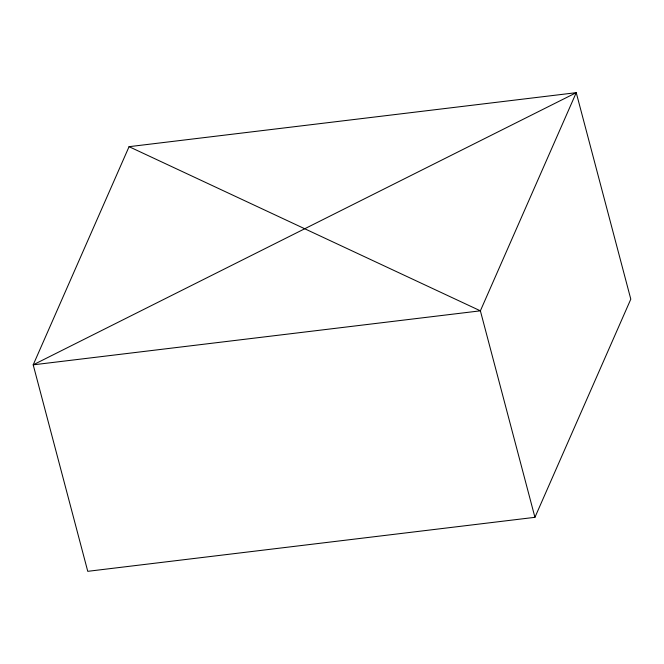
<?xml version="1.0" encoding="UTF-8"?>
<svg xmlns="http://www.w3.org/2000/svg" width="664" height="664" viewBox="0 0 664 664"><rect width="100%" height="100%" fill="white"/><g stroke="black" fill="none" stroke-linecap="round" stroke-linejoin="round"><path stroke-width="1" d="M129.065 146.678L33.2 364.835L87.756 571.322L534.935 517.322L630.8 299.165L576.244 92.678L129.065 146.678L480.379 310.827L534.935 517.322M576.244 92.678L480.379 310.827L33.2 364.835L576.244 92.678"/></g></svg>
